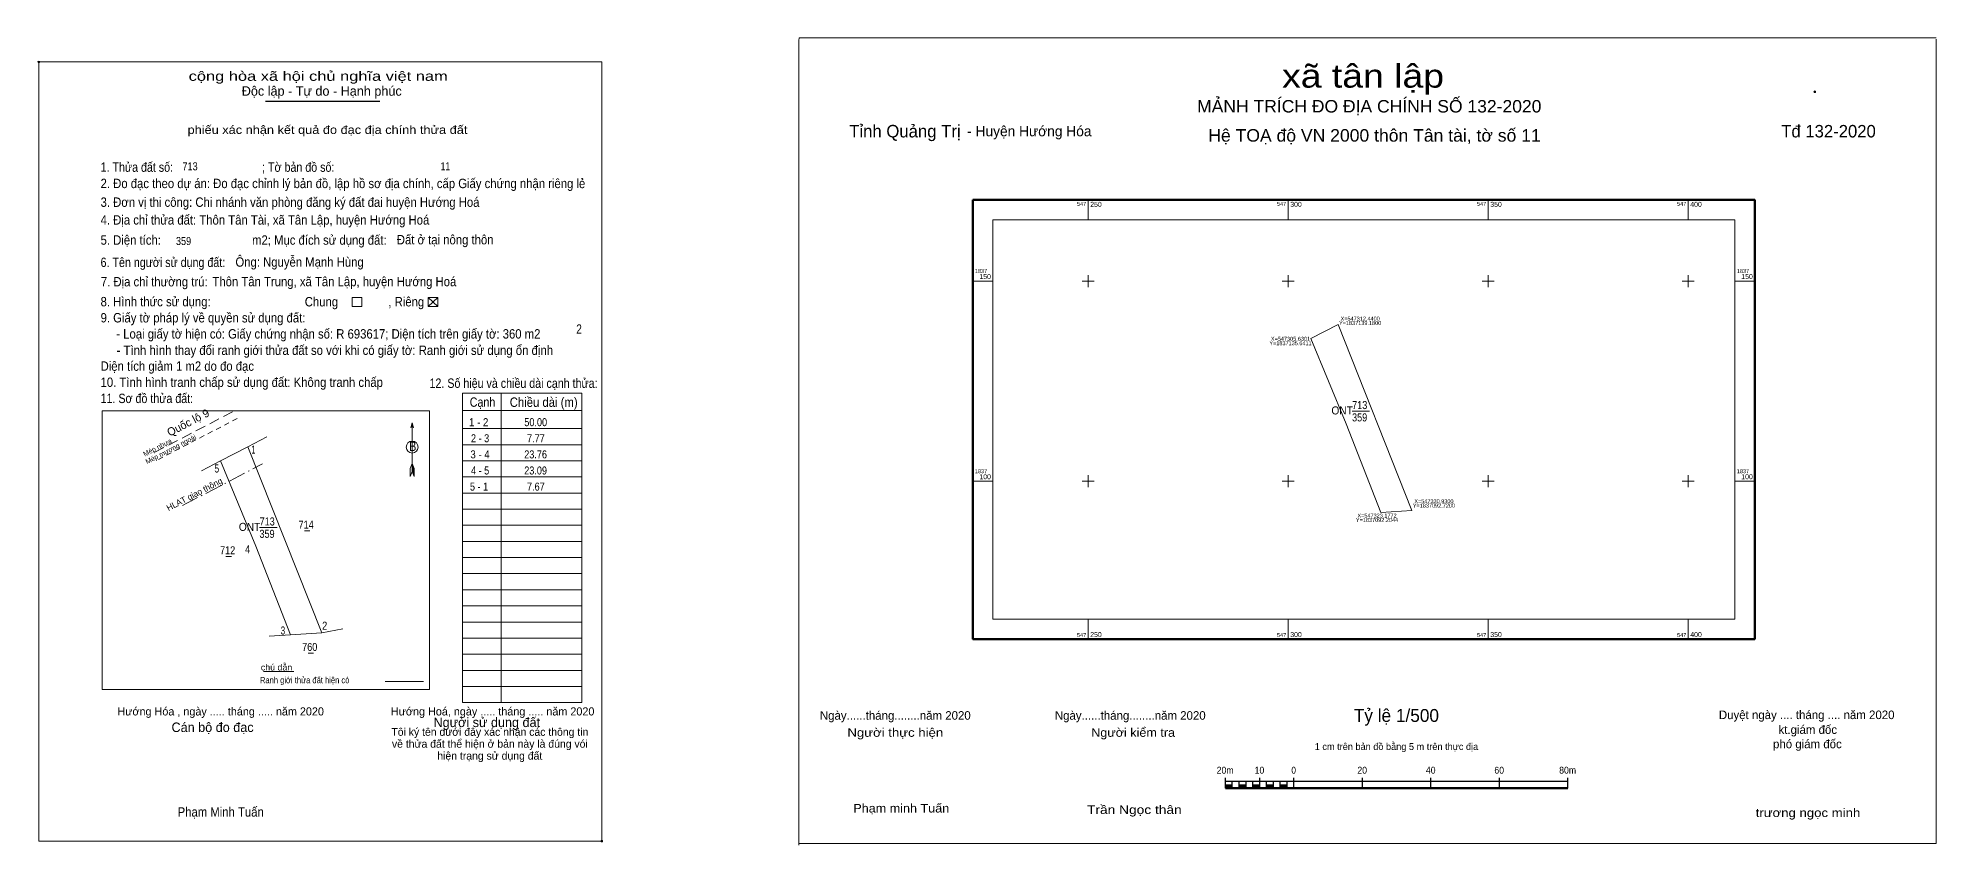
# Model space of a CAD drawing. Header units: metres. Extents: x 546357 to 547462, y 1837002 to 1837235.
# Drawn here: x 546987.5 to 547461.9, y 1837009.1 to 1837210.7 of the extents above; entities that cross this region are included whole.
import ezdxf
from ezdxf.enums import TextEntityAlignment as Align

# ---------------------------------------------------------------- set-up
doc = ezdxf.new("R2010")
doc.units = ezdxf.units.M
doc.header["$LTSCALE"] = 0.86
doc.header["$PDMODE"] = 32
doc.header["$PDSIZE"] = 0.43
for name, pattern in [('DOT_DASHED', [7.7, 5, -1.2, 0.3, -1.2]), ('MEDIUM_DASHED', [4.5, 3, -1.5]), ('SHORT_DASHED', [2.7, 1.5, -1.2])]:
    doc.linetypes.add(name, pattern=pattern)
for name, color, linetype, lineweight in [('1', 7, 'Continuous', 13), ('10', 7, 'Continuous', 13), ('17', 7, 'Continuous', 13), ('2', 7, 'Continuous', 25), ('23', 7, 'Continuous', 13), ('27', 7, 'Continuous', 13), ('50', 7, 'Continuous', 13), ('6', 7, 'Continuous', 13), ('63', 7, 'Continuous', 13), ('9', 7, 'Continuous', 13)]:
    doc.layers.add(name, color=color, linetype=linetype, lineweight=lineweight)
for name, color, linetype in [('13', 7, 'Continuous'), ('36', 7, 'Continuous'), ('48', 7, 'Continuous'), ('52', 7, 'Continuous')]:
    doc.layers.add(name, color=color, linetype=linetype)

msp = doc.modelspace()

# ---------------------------------------------------------------- hatches: boundary and pattern name
at = {"layer": '2'}
for points in [[(547284.31, 1837023.34), (547286.02, 1837023.34), (547286.02, 1837024.2), (547284.31, 1837024.2)], [(547287.73, 1837023.34), (547289.45, 1837023.34), (547289.45, 1837024.2), (547287.73, 1837024.2)], [(547291.16, 1837023.34), (547292.87, 1837023.34), (547292.87, 1837024.2), (547291.16, 1837024.2)], [(547294.58, 1837023.34), (547296.29, 1837023.34), (547296.29, 1837024.2), (547294.58, 1837024.2)], [(547298.01, 1837023.34), (547299.72, 1837023.34), (547299.72, 1837024.2), (547298.01, 1837024.2)]]:
    msp.add_hatch(color=256, dxfattribs=at).paths.add_polyline_path(points)

# ---------------------------------------------------------------- linework, layer by layer
at = {"layer": '1'}
for p, q in [((547085.04, 1837145.91), (547087.46, 1837143.65)), ((547085.04, 1837143.65), (547087.46, 1837145.91)), ((547103.25, 1837122.01), (547103.25, 1837044.7)), ((547081, 1837114.61), (547081, 1837102.43)), ((547093.59, 1837117.64), (547123.45, 1837117.64)), ((547093.59, 1837113.15), (547123.45, 1837113.15)), ((547093.59, 1837109.12), (547123.45, 1837109.12)), ((547093.59, 1837105.09), (547123.45, 1837105.09)), ((547081, 1837104.45), (547080.49, 1837103.2)), ((547081, 1837104.45), (547081.52, 1837103.2)), ((547081, 1837104.27), (547081.52, 1837103.02)), ((547081, 1837104.1), (547081.52, 1837102.85)), ((547081, 1837103.92), (547081.53, 1837102.67)), ((547081, 1837103.74), (547081.53, 1837102.49)), ((547081, 1837103.57), (547081.53, 1837102.3)), ((547081, 1837103.39), (547081.53, 1837102.12)), ((547081, 1837103.22), (547081.53, 1837101.94)), ((547081, 1837103.04), (547081.53, 1837101.76)), ((547081, 1837102.87), (547081.53, 1837101.58)), ((547081, 1837102.69), (547081.54, 1837101.41)), ((547081, 1837102.43), (547081.54, 1837101.19)), ((547081.54, 1837101.19), (547081.52, 1837103.2)), ((547093.59, 1837101.07), (547123.45, 1837101.07)), ((547093.59, 1837097.04), (547123.45, 1837097.04)), ((547093.59, 1837093.01), (547123.45, 1837093.01)), ((547093.59, 1837088.99), (547123.45, 1837088.99)), ((547093.59, 1837084.96), (547123.45, 1837084.96)), ((547093.59, 1837080.93), (547123.45, 1837080.93)), ((547093.59, 1837076.91), (547123.45, 1837076.91)), ((547093.59, 1837072.88), (547123.45, 1837072.88)), ((547093.59, 1837068.86), (547123.45, 1837068.86)), ((547093.59, 1837064.83), (547123.45, 1837064.83)), ((547093.59, 1837060.8), (547123.45, 1837060.8)), ((547093.59, 1837056.78), (547123.45, 1837056.78)), ((547093.59, 1837052.75), (547123.45, 1837052.75)), ((547093.59, 1837048.72), (547123.45, 1837048.72)), ((547093.59, 1837044.7), (547123.45, 1837044.7))]:
    msp.add_line(p, q, dxfattribs=at)
for points in [[(547093.59, 1837044.7), (547093.59, 1837122.01), (547123.45, 1837122.01), (547123.45, 1837044.7)], [(547081.35, 1837113.32), (547081, 1837114.61), (547080.65, 1837113.32)], [(547081, 1837102.43), (547080.47, 1837101.19), (547080.49, 1837103.2)]]:
    msp.add_lwpolyline(points, dxfattribs=at)
msp.add_lwpolyline([(547003.52, 1837117.62), (547085.31, 1837117.62), (547085.31, 1837047.95), (547003.52, 1837047.95)], close=True, dxfattribs=at)
msp.add_circle((547081.003, 1837108.523), 1.486, dxfattribs=at)
for p in [(546987.68, 1837204.72), (547128.39, 1837010.1)]:
    msp.add_point(p, dxfattribs=at)
at = {"layer": '10'}
for points in [[(547312.44, 1837139.18), (547330.93, 1837092.72), (547323.18, 1837092.2), (547314.49, 1837114.32), (547305.63, 1837135.64)], [(547039.9, 1837108.61), (547058.39, 1837062.15), (547050.63, 1837061.63), (547041.94, 1837083.75), (547033.09, 1837105.07)]]:
    msp.add_lwpolyline(points, close=True, dxfattribs=at)
at = {"layer": '17'}
msp.add_line((547043.87, 1837052.51), (547051.44, 1837052.51), dxfattribs=at)
at = {"layer": '2', "lineweight": 13}
msp.add_line((547177.78, 1837210.71), (547461.93, 1837210.71), dxfattribs=at)
at = {"layer": '2'}
for p, q in [((547044.37, 1837194.91), (547072.95, 1837194.91)), ((547284.31, 1837023.34), (547284.31, 1837025.91)), ((547284.31, 1837025.05), (547369.93, 1837025.05)), ((547286.02, 1837023.34), (547286.02, 1837025.05)), ((547287.73, 1837023.34), (547287.73, 1837025.05)), ((547289.45, 1837023.34), (547289.45, 1837025.05)), ((547291.16, 1837023.34), (547291.16, 1837025.05)), ((547292.87, 1837023.34), (547292.87, 1837025.91)), ((547294.58, 1837023.34), (547294.58, 1837025.05)), ((547296.29, 1837023.34), (547296.29, 1837025.05)), ((547298.01, 1837023.34), (547298.01, 1837025.05)), ((547299.72, 1837023.34), (547299.72, 1837025.05)), ((547301.43, 1837023.34), (547301.43, 1837025.91)), ((547318.56, 1837023.34), (547318.56, 1837025.91)), ((547335.68, 1837023.34), (547335.68, 1837025.91)), ((547352.8, 1837023.34), (547352.8, 1837025.91)), ((547369.93, 1837023.34), (547369.93, 1837025.91))]:
    msp.add_line(p, q, dxfattribs=at)
at = {"layer": '2', "lineweight": 53}
msp.add_line((547284.31, 1837023.34), (547369.93, 1837023.34), dxfattribs=at)
at = {"layer": '2', "lineweight": 13}
for points in [[(547177.69, 1837009.13), (547177.69, 1837210.05), (547177.78, 1837210.71)], [(547461.93, 1837210.41), (547461.93, 1837009.49), (547177.78, 1837009.49)]]:
    msp.add_lwpolyline(points, dxfattribs=at)
for points in [[(546987.68, 1837204.72), (547128.38, 1837204.72), (547128.38, 1837010.1), (546987.68, 1837010.1)], [(547284.31, 1837023.34), (547286.02, 1837023.34), (547286.02, 1837024.2), (547284.31, 1837024.2)], [(547287.73, 1837023.34), (547289.45, 1837023.34), (547289.45, 1837024.2), (547287.73, 1837024.2)], [(547291.16, 1837023.34), (547292.87, 1837023.34), (547292.87, 1837024.2), (547291.16, 1837024.2)], [(547294.58, 1837023.34), (547296.29, 1837023.34), (547296.29, 1837024.2), (547294.58, 1837024.2)], [(547298.01, 1837023.34), (547299.72, 1837023.34), (547299.72, 1837024.2), (547298.01, 1837024.2)]]:
    msp.add_lwpolyline(points, close=True, dxfattribs=at)
at = {"layer": '23', "linetype": 'MEDIUM_DASHED'}
msp.add_line((547016.65, 1837107.22), (547036.68, 1837117.62), dxfattribs=at)
at = {"layer": '23', "linetype": 'SHORT_DASHED'}
msp.add_line((547017.57, 1837105.44), (547037.6, 1837115.85), dxfattribs=at)
at = {"layer": '23', "linetype": 'DOT_DASHED'}
msp.add_line((547023.56, 1837093.91), (547043.59, 1837104.31), dxfattribs=at)
at = {"layer": '27'}
for p, q in [((547039.9, 1837108.61), (547044.66, 1837111.08)), ((547033.09, 1837105.07), (547028.32, 1837102.59)), ((547058.39, 1837062.15), (547063.67, 1837063.11)), ((547050.63, 1837061.63), (547045.28, 1837061.28))]:
    msp.add_line(p, q, dxfattribs=at)
at = {"layer": '50'}
for points in [[(547066.03, 1837145.91), (547068.45, 1837145.91), (547068.45, 1837143.65), (547066.03, 1837143.65)], [(547085.04, 1837145.91), (547087.46, 1837145.91), (547087.46, 1837143.65), (547085.04, 1837143.65)]]:
    msp.add_lwpolyline(points, close=True, dxfattribs=at)
at = {"layer": '6'}
msp.add_line((547074.25, 1837049.94), (547083.81, 1837049.94), dxfattribs=at)
at = {"layer": '63'}
for p, q in [((547250, 1837170.28), (547250, 1837165.28)), ((547300, 1837170.28), (547300, 1837165.28)), ((547350, 1837170.28), (547350, 1837165.28)), ((547400, 1837170.28), (547400, 1837165.28)), ((547221.17, 1837150), (547226.17, 1837150)), ((547248.5, 1837150), (547251.5, 1837150)), ((547250, 1837151.5), (547250, 1837148.5)), ((547298.5, 1837150), (547301.5, 1837150)), ((547300, 1837151.5), (547300, 1837148.5)), ((547348.5, 1837150), (547351.5, 1837150)), ((547350, 1837151.5), (547350, 1837148.5)), ((547398.5, 1837150), (547401.5, 1837150)), ((547400, 1837151.5), (547400, 1837148.5)), ((547411.62, 1837150), (547416.62, 1837150)), ((547250, 1837101.5), (547250, 1837098.5)), ((547300, 1837101.5), (547300, 1837098.5)), ((547350, 1837101.5), (547350, 1837098.5)), ((547400, 1837101.5), (547400, 1837098.5)), ((547221.17, 1837100), (547226.17, 1837100)), ((547248.5, 1837100), (547251.5, 1837100)), ((547298.5, 1837100), (547301.5, 1837100)), ((547348.5, 1837100), (547351.5, 1837100)), ((547398.5, 1837100), (547401.5, 1837100)), ((547411.62, 1837100), (547416.62, 1837100)), ((547054.06, 1837087.61), (547055.45, 1837087.61)), ((547034.46, 1837081.21), (547035.85, 1837081.21)), ((547250, 1837065.57), (547250, 1837060.57)), ((547300, 1837065.57), (547300, 1837060.57)), ((547350, 1837065.57), (547350, 1837060.57)), ((547400, 1837065.57), (547400, 1837060.57)), ((547054.97, 1837057.07), (547056.35, 1837057.07))]:
    msp.add_line(p, q, dxfattribs=at)
at = {"layer": '63', "lineweight": 53}
msp.add_lwpolyline([(547221.17, 1837170.28), (547416.62, 1837170.28), (547416.62, 1837060.57), (547221.17, 1837060.57)], close=True, dxfattribs=at)
at = {"layer": '63'}
msp.add_lwpolyline([(547226.17, 1837165.28), (547411.62, 1837165.28), (547411.62, 1837065.57), (547226.17, 1837065.57)], close=True, dxfattribs=at)
msp.add_point((547431.62, 1837197.28), dxfattribs=at)
at = {"layer": '9'}
for p, q in [((547315.99, 1837117.48), (547320.34, 1837117.48)), ((547042.88, 1837088.4), (547047.22, 1837088.4))]:
    msp.add_line(p, q, dxfattribs=at)

# ---------------------------------------------------------------- texts
at = {"layer": '1'}
for s, width, p in [('1. Thửa đất số:                              ; Tờ bản đồ số:', 0.85, (547003.12, 1837177.28)), ('2. Đo đạc theo dự án: Đo đạc chỉnh lý bản đồ, lập hồ sơ địa chính, cấp Giấy chứng nhận riêng lẻ ', 0.9, (547003.12, 1837173.21)), ('4. Địa chỉ thửa đất: Thôn Tân Tài, xã Tân Lập, huyện Hướng Hoá', 0.9, (547003.12, 1837164.1)), ('3. Đơn vị thi công: Chi nhánh văn phòng đăng ký đất đai huyện Hướng Hoá', 0.9, (547003.12, 1837168.53)), ('5. Diện tích:                             m2; Mục đích sử dụng đất:', 0.9, (547003.12, 1837159.07)), ('Đất ở tại nông thôn', 0.9, (547077.17, 1837159.16)), ('6. Tên người sử dụng đất:', 0.85, (547003.12, 1837153.5)), ('Ông: Nguyễn Mạnh Hùng', 0.9, (547036.83, 1837153.58)), ('7. Địa chỉ thường trú:', 0.9, (547003.19, 1837148.66)), ('Thôn Tân Trung, xã Tân Lập, huyện Hướng Hoá', 0.9, (547031.09, 1837148.7)), ('Chung                , Riêng', 0.9, (547054.16, 1837143.66)), ('9. Giấy tờ pháp lý về quyền sử dụng đất:', 0.9, (547003.12, 1837139.66)), ('     - Loại giấy tờ hiện có: Giấy chứng nhận số: R 693617; Diện tích trên giấy tờ: 360 m2', 0.9, (547003.12, 1837135.63)), ('2', 0.8, (547122.02, 1837136.84)), ('Diện tích giảm 1 m2 do đo đạc', 0.9, (547003.12, 1837127.58)), ('10. Tình hình tranh chấp sử dụng đất: Không tranh chấp', 0.9, (547003.12, 1837123.55)), ('12. Số hiệu và chiều dài cạnh thửa:', 0.85, (547085.34, 1837123.31)), ('11. Sơ đồ thửa đất:', 0.85, (547003.12, 1837119.52)), ('Cạnh', 0.85, (547095.4, 1837118.59)), ('Chiều dài (m)', 0.9, (547105.4, 1837118.57)), ('B', 0.85, (547080.26, 1837107.55)), ('Phạm Minh Tuấn', 0.9, (547022.38, 1837016.22))]:
    msp.add_text(s, height=2.349, dxfattribs=dict(at, width=width)).set_placement(p)
at = {"layer": '13'}
for s, width, p in [('713', 0.85, (547317.865, 1837118.02)), ('ONT', 0.95, (547313.47, 1837116.68)), ('359', 0.85, (547317.845, 1837114.94)), ('713', 0.85, (547044.76, 1837088.94)), ('ONT', 0.95, (547040.365, 1837087.6)), ('359', 0.85, (547044.725, 1837085.86))]:
    msp.add_text(s, height=2, dxfattribs=dict(at, width=width)).set_placement(p, align=Align.CENTER)
at = {"layer": '2'}
for s, height, width, p in [('xã tân lập', 5.817, 1.2, (547318.7, 1837198.31)), ('MẢNH TRÍCH ĐO ĐỊA CHÍNH SỐ 132-2020', 3.116, 1.05, (547320.255, 1837192.1)), ('phiếu xác nhận kết quả đo đạc địa chính thửa đất', 2.071, 1.15, (547059.84, 1837186.75)), ('Hệ TOẠ độ VN 2000 thôn Tân tài, tờ số 11 ', 3.124, 1.05, (547322.17, 1837184.82)), ('Người thực hiện', 2.14, 1.15, (547201.775, 1837036.16)), ('Người kiểm tra', 2.14, 1.1, (547261.225, 1837036.16)), ('20m', 1.712, 0.95, (547284.23, 1837026.96)), ('10', 1.712, 0.95, (547292.805, 1837026.96)), ('0', 1.712, 0.9, (547301.36, 1837026.96)), ('20', 1.712, 0.95, (547318.485, 1837026.96)), ('40', 1.712, 0.95, (547335.615, 1837026.96)), ('60', 1.712, 0.95, (547352.735, 1837026.96)), ('80m', 1.712, 0.95, (547369.84, 1837026.96)), ('Phạm minh Tuấn', 2.14, 1.1, (547203.265, 1837017.25)), ('Trần Ngọc thân', 2.14, 1.2, (547261.535, 1837016.88)), ('trương ngọc minh', 2.14, 1.15, (547429.92, 1837016.12))]:
    msp.add_text(s, height=height, dxfattribs=dict(at, width=width)).set_placement(p, align=Align.CENTER)
for s, width, p in [('cộng hòa xã hội chủ nghĩa việt nam', 1.3, (547025.14, 1837200.01)), ('     - Tình hình thay đổi ranh giới thửa đất so với khi có giấy tờ: Ranh giới sử dụng ổn định', 0.9, (547003.18, 1837131.54))]:
    msp.add_text(s, height=2.359, dxfattribs=dict(at, width=width)).set_placement(p)
for s, height, p in [('Độc lập - Tự do - Hạnh phúc', 2.359, (547038.41, 1837196.29)), ('Tỉnh Quảng Trị ', 3.124, (547190.25, 1837185.87)), ('- Huyện Hướng Hóa', 2.568, (547219.74, 1837186.16)), ('Hướng Hóa , ngày ..... tháng ..... năm 2020', 2.02, (547007.32, 1837041.49)), ('Hướng Hoá, ngày ..... tháng ..... năm 2020', 2.02, (547075.68, 1837041.49)), ('Cán bộ đo đạc', 2.359, (547020.85, 1837037.36)), ('Người sử dụng đất', 2.359, (547086.34, 1837038.59))]:
    msp.add_text(s, height=height, dxfattribs=at).set_placement(p)
msp.add_text(' Tđ 132-2020', height=3.116, dxfattribs=at).set_placement((547446.87, 1837185.87), align=Align.RIGHT)
for s, height, p in [('Tỷ lệ 1/500', 3.219, (547327.035, 1837039.88)), ('Tôi ký tên dưới đây xác nhận các thông tin', 1.949, (547100.43, 1837036.41)), ('Ngày......tháng........năm 2020', 2.14, (547201.775, 1837040.42)), ('Ngày......tháng........năm 2020', 2.14, (547260.505, 1837040.42)), ('Duyệt ngày .... tháng .... năm 2020', 2.14, (547429.595, 1837040.58)), ('kt.giám đốc', 2.14, (547429.87, 1837036.88)), ('về thửa đất thể hiện ở bản này là đúng vói', 1.949, (547100.425, 1837033.43)), ('1 cm trên bản đồ bằng 5 m trên thực địa', 1.712, (547327.05, 1837032.86)), ('phó giám đốc', 2.14, (547429.77, 1837033.3)), ('hiện trạng sử dụng đất', 1.949, (547100.405, 1837030.45))]:
    msp.add_text(s, height=height, dxfattribs=at).set_placement(p, align=Align.CENTER)
at = {"layer": '23'}
for s, p in [('Y=1837139.1800', (547317.975, 1837139.01)), ('X=547312.4400', (547317.975, 1837140.11)), ('Y=1837135.6411', (547300.565, 1837133.97)), ('X=547305.6301', (547300.565, 1837135.07)), ('X=547330.9300', (547336.415, 1837094.5)), ('Y=1837092.2044', (547322.195, 1837089.82)), ('X=547323.1772', (547322.195, 1837090.92)), ('Y=1837092.7200', (547336.415, 1837093.4))]:
    msp.add_text(s, height=1, dxfattribs=at).set_placement(p, align=Align.CENTER)
for s, height, p in [('Quốc lộ 9', 2, (547025.464, 1837113.759)), ('Mép nhựa', 1.229, (547017.617, 1837107.904)), ('HLAT giao thông', 1.536, (547026.936, 1837096.052))]:
    msp.add_text(s, height=height, rotation=27.445, dxfattribs=at).set_placement(p, align=Align.CENTER)
at = {"layer": '23', "width": 0.95}
msp.add_text('Mép mương ngoài', height=1.229, rotation=27.445, dxfattribs=at).set_placement((547020.947, 1837107.43), align=Align.CENTER)
at = {"layer": '36', "width": 0.85}
for s, p in [('714', (547054.505, 1837088.15)), ('712', (547034.875, 1837081.75)), ('760', (547055.395, 1837057.6))]:
    msp.add_text(s, height=2, dxfattribs=at).set_placement(p, align=Align.CENTER)
at = {"layer": '48', "width": 0.9}
msp.add_text('8. Hình thức sử dụng:', height=2.349, dxfattribs=at).set_placement((547003.12, 1837143.68))
at = {"layer": '52'}
for s, width, p in [('1 - 2', 0.9, (547097.635, 1837113.75)), ('50.00', 0.85, (547111.885, 1837113.75)), ('2 - 3', 0.85, (547097.985, 1837109.73)), ('7.77', 0.85, (547111.93, 1837109.73)), ('3 - 4', 0.9, (547097.975, 1837105.7)), ('23.76', 0.85, (547111.86, 1837105.7)), ('4 - 5', 0.85, (547097.99, 1837101.68)), ('23.09', 0.85, (547111.86, 1837101.68)), ('5 - 1', 0.85, (547097.725, 1837097.65)), ('7.67', 0.85, (547111.925, 1837097.65))]:
    msp.add_text(s, height=2, dxfattribs=dict(at, width=width)).set_placement(p, align=Align.CENTER)
at = {"layer": '6'}
for s, height, width, p in [('713', 2, 0.85, (547023.59, 1837177.66)), ('11', 2, 0.8, (547088.13, 1837177.69)), ('359', 2, 0.85, (547021.96, 1837159)), ('chú dẫn', 1.57, 1.05, (547043.18, 1837052.73)), ('Ranh giới thửa đất hiện có ', 1.57, 0.9, (547042.96, 1837049.54))]:
    msp.add_text(s, height=height, dxfattribs=dict(at, width=width)).set_placement(p)
at = {"layer": '63'}
for s, height, p in [('547', 1, (547249.5, 1837168.78)), ('547', 1, (547299.5, 1837168.78)), ('547', 1, (547349.5, 1837168.78)), ('547', 1, (547399.5, 1837168.78)), ('150', 1.25, (547225.68, 1837150.5)), ('150', 1.25, (547416.13, 1837150.5)), ('100', 1.25, (547225.68, 1837100.5)), ('100', 1.25, (547416.13, 1837100.5)), ('547', 1, (547249.5, 1837061.07)), ('547', 1, (547299.5, 1837061.07)), ('547', 1, (547349.5, 1837061.07)), ('547', 1, (547399.5, 1837061.07))]:
    msp.add_text(s, height=height, dxfattribs=at).set_placement(p, align=Align.RIGHT)
for s, height, p in [('250', 1.25, (547250.5, 1837168.53)), ('300', 1.25, (547300.5, 1837168.53)), ('350', 1.25, (547350.5, 1837168.53)), ('400', 1.25, (547400.5, 1837168.53)), ('1837', 1, (547221.67, 1837152)), ('1837', 1, (547412.12, 1837152)), ('1837', 1, (547221.67, 1837102)), ('1837', 1, (547412.12, 1837102)), ('250', 1.25, (547250.5, 1837061.07)), ('300', 1.25, (547300.5, 1837061.07)), ('350', 1.25, (547350.5, 1837061.07)), ('400', 1.25, (547400.5, 1837061.07))]:
    msp.add_text(s, height=height, dxfattribs=at).set_placement(p)
at = {"layer": '9'}
for s, width, p in [('1', 0.7, (547041.32, 1837106.91)), ('5', 0.8, (547032.175, 1837102.18)), ('4', 0.85, (547039.865, 1837082)), ('3', 0.75, (547048.7, 1837061.71)), ('2', 0.85, (547059.14, 1837062.91))]:
    msp.add_text(s, height=2, dxfattribs=dict(at, width=width)).set_placement(p, align=Align.CENTER)

doc.saveas('drawing.dxf')
